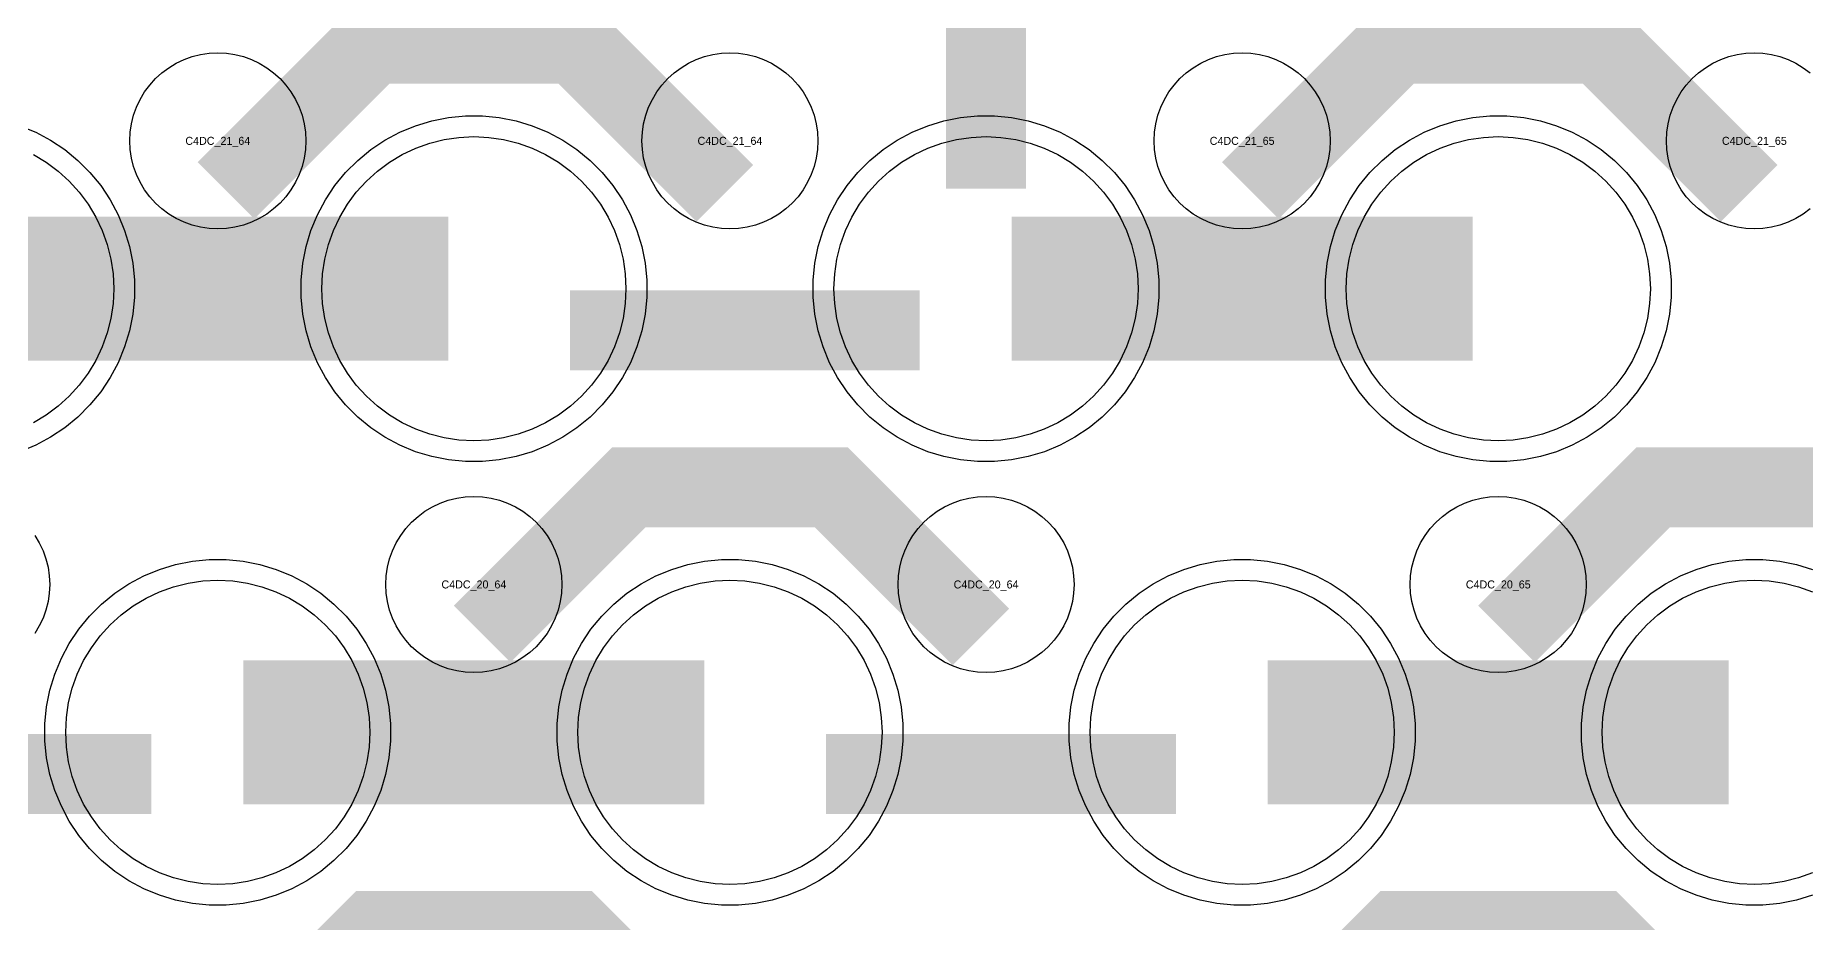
# Model space of a CAD drawing. Extents: x -11880 to 11880, y -14992 to 14992.
# Drawn here: x 8423 to 8976, y -12128 to -11851 of the extents above; entities that cross this region are included whole.
import ezdxf
from ezdxf.enums import TextEntityAlignment as Align

# ---------------------------------------------------------------- set-up
doc = ezdxf.new("R2010")
doc.units = 0
doc.header["$MEASUREMENT"] = 0
for name, color, linetype in [('GDS_775_DT_237', 138, 'CONTINUOUS'), ('RDL1_FS', 34, 'CONTINUOUS'), ('RDL_BS', 160, 'CONTINUOUS')]:
    doc.layers.add(name, color=color, linetype=linetype)

msp = doc.modelspace()

# ---------------------------------------------------------------- linework, layer by layer
at = {"layer": 'RDL1_FS', "color": 241, "true_color": 0xf7abae}
for points in [[(8560, -11977.229), (8555.343, -11977), (8550.732, -11976.316), (8546.209, -11975.184), (8541.819, -11973.612), (8537.605, -11971.62), (8533.605, -11969.222), (8529.86, -11966.444), (8526.406, -11963.314), (8523.276, -11959.86), (8520.498, -11956.115), (8518.1, -11952.115), (8516.108, -11947.901), (8514.536, -11943.511), (8513.404, -11938.988), (8512.72, -11934.377), (8512.491, -11929.72), (8512.72, -11925.063), (8513.404, -11920.452), (8514.536, -11915.929), (8516.108, -11911.539), (8518.1, -11907.325), (8520.498, -11903.325), (8523.276, -11899.58), (8526.406, -11896.126), (8529.86, -11892.996), (8533.605, -11890.218), (8537.605, -11887.82), (8541.819, -11885.828), (8546.209, -11884.256), (8550.732, -11883.124), (8555.343, -11882.44), (8560, -11882.211), (8564.657, -11882.44), (8569.268, -11883.124), (8573.791, -11884.256), (8578.181, -11885.828), (8582.395, -11887.82), (8586.395, -11890.218), (8590.14, -11892.996), (8593.594, -11896.126), (8596.724, -11899.58), (8599.502, -11903.325), (8601.9, -11907.325), (8603.892, -11911.539), (8605.464, -11915.929), (8606.596, -11920.452), (8607.28, -11925.063), (8607.509, -11929.72), (8607.28, -11934.377), (8606.596, -11938.988), (8605.464, -11943.511), (8603.892, -11947.901), (8601.9, -11952.115), (8599.502, -11956.115), (8596.724, -11959.86), (8593.594, -11963.314), (8590.14, -11966.444), (8586.395, -11969.222), (8582.395, -11971.62), (8578.181, -11973.612), (8573.791, -11975.184), (8569.268, -11976.316), (8564.657, -11977)], [(8720, -11977.229), (8715.343, -11977), (8710.732, -11976.316), (8706.209, -11975.184), (8701.819, -11973.612), (8697.605, -11971.62), (8693.605, -11969.222), (8689.86, -11966.444), (8686.406, -11963.314), (8683.276, -11959.86), (8680.498, -11956.115), (8678.1, -11952.115), (8676.108, -11947.901), (8674.536, -11943.511), (8673.404, -11938.988), (8672.72, -11934.377), (8672.491, -11929.72), (8672.72, -11925.063), (8673.404, -11920.452), (8674.536, -11915.929), (8676.108, -11911.539), (8678.1, -11907.325), (8680.498, -11903.325), (8683.276, -11899.58), (8686.406, -11896.126), (8689.86, -11892.996), (8693.605, -11890.218), (8697.605, -11887.82), (8701.819, -11885.828), (8706.209, -11884.256), (8710.732, -11883.124), (8715.343, -11882.44), (8720, -11882.211), (8724.657, -11882.44), (8729.268, -11883.124), (8733.791, -11884.256), (8738.181, -11885.828), (8742.395, -11887.82), (8746.395, -11890.218), (8750.14, -11892.996), (8753.594, -11896.126), (8756.724, -11899.58), (8759.502, -11903.325), (8761.9, -11907.325), (8763.892, -11911.539), (8765.464, -11915.929), (8766.596, -11920.452), (8767.28, -11925.063), (8767.509, -11929.72), (8767.28, -11934.377), (8766.596, -11938.988), (8765.464, -11943.511), (8763.892, -11947.901), (8761.9, -11952.115), (8759.502, -11956.115), (8756.724, -11959.86), (8753.594, -11963.314), (8750.14, -11966.444), (8746.395, -11969.222), (8742.395, -11971.62), (8738.181, -11973.612), (8733.791, -11975.184), (8729.268, -11976.316), (8724.657, -11977)], [(8880, -11977.229), (8875.343, -11977), (8870.732, -11976.316), (8866.209, -11975.184), (8861.819, -11973.612), (8857.605, -11971.62), (8853.605, -11969.222), (8849.86, -11966.444), (8846.406, -11963.314), (8843.276, -11959.86), (8840.498, -11956.115), (8838.1, -11952.115), (8836.108, -11947.901), (8834.536, -11943.511), (8833.404, -11938.988), (8832.72, -11934.377), (8832.491, -11929.72), (8832.72, -11925.063), (8833.404, -11920.452), (8834.536, -11915.929), (8836.108, -11911.539), (8838.1, -11907.325), (8840.498, -11903.325), (8843.276, -11899.58), (8846.406, -11896.126), (8849.86, -11892.996), (8853.605, -11890.218), (8857.605, -11887.82), (8861.819, -11885.828), (8866.209, -11884.256), (8870.732, -11883.124), (8875.343, -11882.44), (8880, -11882.211), (8884.657, -11882.44), (8889.268, -11883.124), (8893.791, -11884.256), (8898.181, -11885.828), (8902.395, -11887.82), (8906.395, -11890.218), (8910.14, -11892.996), (8913.594, -11896.126), (8916.724, -11899.58), (8919.502, -11903.325), (8921.9, -11907.325), (8923.892, -11911.539), (8925.464, -11915.929), (8926.596, -11920.452), (8927.28, -11925.063), (8927.509, -11929.72), (8927.28, -11934.377), (8926.596, -11938.988), (8925.464, -11943.511), (8923.892, -11947.901), (8921.9, -11952.115), (8919.502, -11956.115), (8916.724, -11959.86), (8913.594, -11963.314), (8910.14, -11966.444), (8906.395, -11969.222), (8902.395, -11971.62), (8898.181, -11973.612), (8893.791, -11975.184), (8889.268, -11976.316), (8884.657, -11977)]]:
    msp.add_lwpolyline(points, close=True, dxfattribs=at)
msp.add_lwpolyline([(8422.395, -11887.82), (8426.395, -11890.218), (8430.14, -11892.996), (8433.594, -11896.126), (8436.724, -11899.58), (8439.502, -11903.325), (8441.9, -11907.325), (8443.892, -11911.539), (8445.464, -11915.929), (8446.596, -11920.452), (8447.28, -11925.063), (8447.509, -11929.72), (8447.28, -11934.377), (8446.596, -11938.988), (8445.464, -11943.511), (8443.892, -11947.901), (8441.9, -11952.115), (8439.502, -11956.115), (8436.724, -11959.86), (8433.594, -11963.314), (8430.14, -11966.444), (8426.395, -11969.222), (8422.395, -11971.62)], dxfattribs=at)
for points in [[(8408.002, -11929.72, 45, 45, 0), (8480.002, -11929.72, 45, 45, 0)], [(8480.002, -11929.72, 45, 45, 0), (8552.002, -11929.72, 45, 45, 0)], [(8728.002, -11929.72, 45, 45, 0), (8800.002, -11929.72, 45, 45, 0)], [(8800.002, -11929.72, 45, 45, 0), (8872.002, -11929.72, 45, 45, 0)]]:
    msp.add_lwpolyline(points, format="xyseb", dxfattribs=at)
at = {"layer": 'RDL1_FS'}
for points in [[(8480, -12115.794), (8475.343, -12115.565), (8470.732, -12114.881), (8466.209, -12113.749), (8461.819, -12112.177), (8457.605, -12110.185), (8453.605, -12107.787), (8449.86, -12105.009), (8446.406, -12101.879), (8443.276, -12098.425), (8440.498, -12094.68), (8438.1, -12090.68), (8436.108, -12086.466), (8434.536, -12082.076), (8433.404, -12077.553), (8432.72, -12072.942), (8432.491, -12068.285), (8432.72, -12063.628), (8433.404, -12059.017), (8434.536, -12054.494), (8436.108, -12050.104), (8438.1, -12045.89), (8440.498, -12041.89), (8443.276, -12038.145), (8446.406, -12034.691), (8449.86, -12031.561), (8453.605, -12028.783), (8457.605, -12026.385), (8461.819, -12024.393), (8466.209, -12022.821), (8470.732, -12021.689), (8475.343, -12021.005), (8480, -12020.776), (8484.657, -12021.005), (8489.268, -12021.689), (8493.791, -12022.821), (8498.181, -12024.393), (8502.395, -12026.385), (8506.395, -12028.783), (8510.14, -12031.561), (8513.594, -12034.691), (8516.724, -12038.145), (8519.502, -12041.89), (8521.9, -12045.89), (8523.892, -12050.104), (8525.464, -12054.494), (8526.596, -12059.017), (8527.28, -12063.628), (8527.509, -12068.285), (8527.28, -12072.942), (8526.596, -12077.553), (8525.464, -12082.076), (8523.892, -12086.466), (8521.9, -12090.68), (8519.502, -12094.68), (8516.724, -12098.425), (8513.594, -12101.879), (8510.14, -12105.009), (8506.395, -12107.787), (8502.395, -12110.185), (8498.181, -12112.177), (8493.791, -12113.749), (8489.268, -12114.881), (8484.657, -12115.565)], [(8640, -12115.794), (8635.343, -12115.565), (8630.732, -12114.881), (8626.209, -12113.749), (8621.819, -12112.177), (8617.605, -12110.185), (8613.605, -12107.787), (8609.86, -12105.009), (8606.406, -12101.879), (8603.276, -12098.425), (8600.498, -12094.68), (8598.1, -12090.68), (8596.108, -12086.466), (8594.536, -12082.076), (8593.404, -12077.553), (8592.72, -12072.942), (8592.491, -12068.285), (8592.72, -12063.628), (8593.404, -12059.017), (8594.536, -12054.494), (8596.108, -12050.104), (8598.1, -12045.89), (8600.498, -12041.89), (8603.276, -12038.145), (8606.406, -12034.691), (8609.86, -12031.561), (8613.605, -12028.783), (8617.605, -12026.385), (8621.819, -12024.393), (8626.209, -12022.821), (8630.732, -12021.689), (8635.343, -12021.005), (8640, -12020.776), (8644.657, -12021.005), (8649.268, -12021.689), (8653.791, -12022.821), (8658.181, -12024.393), (8662.395, -12026.385), (8666.395, -12028.783), (8670.14, -12031.561), (8673.594, -12034.691), (8676.724, -12038.145), (8679.502, -12041.89), (8681.9, -12045.89), (8683.892, -12050.104), (8685.464, -12054.494), (8686.596, -12059.017), (8687.28, -12063.628), (8687.509, -12068.285), (8687.28, -12072.942), (8686.596, -12077.553), (8685.464, -12082.076), (8683.892, -12086.466), (8681.9, -12090.68), (8679.502, -12094.68), (8676.724, -12098.425), (8673.594, -12101.879), (8670.14, -12105.009), (8666.395, -12107.787), (8662.395, -12110.185), (8658.181, -12112.177), (8653.791, -12113.749), (8649.268, -12114.881), (8644.657, -12115.565)], [(8800, -12115.794), (8795.343, -12115.565), (8790.732, -12114.881), (8786.209, -12113.749), (8781.819, -12112.177), (8777.605, -12110.185), (8773.605, -12107.787), (8769.86, -12105.009), (8766.406, -12101.879), (8763.276, -12098.425), (8760.498, -12094.68), (8758.1, -12090.68), (8756.108, -12086.466), (8754.536, -12082.076), (8753.404, -12077.553), (8752.72, -12072.942), (8752.491, -12068.285), (8752.72, -12063.628), (8753.404, -12059.017), (8754.536, -12054.494), (8756.108, -12050.104), (8758.1, -12045.89), (8760.498, -12041.89), (8763.276, -12038.145), (8766.406, -12034.691), (8769.86, -12031.561), (8773.605, -12028.783), (8777.605, -12026.385), (8781.819, -12024.393), (8786.209, -12022.821), (8790.732, -12021.689), (8795.343, -12021.005), (8800, -12020.776), (8804.657, -12021.005), (8809.268, -12021.689), (8813.791, -12022.821), (8818.181, -12024.393), (8822.395, -12026.385), (8826.395, -12028.783), (8830.14, -12031.561), (8833.594, -12034.691), (8836.724, -12038.145), (8839.502, -12041.89), (8841.9, -12045.89), (8843.892, -12050.104), (8845.464, -12054.494), (8846.596, -12059.017), (8847.28, -12063.628), (8847.509, -12068.285), (8847.28, -12072.942), (8846.596, -12077.553), (8845.464, -12082.076), (8843.892, -12086.466), (8841.9, -12090.68), (8839.502, -12094.68), (8836.724, -12098.425), (8833.594, -12101.879), (8830.14, -12105.009), (8826.395, -12107.787), (8822.395, -12110.185), (8818.181, -12112.177), (8813.791, -12113.749), (8809.268, -12114.881), (8804.657, -12115.565)]]:
    msp.add_lwpolyline(points, close=True, dxfattribs=at)
msp.add_lwpolyline([(8978.181, -12112.177), (8973.791, -12113.749), (8969.268, -12114.881), (8964.657, -12115.565), (8960, -12115.794), (8955.343, -12115.565), (8950.732, -12114.881), (8946.209, -12113.749), (8941.819, -12112.177), (8937.605, -12110.185), (8933.605, -12107.787), (8929.86, -12105.009), (8926.406, -12101.879), (8923.276, -12098.425), (8920.498, -12094.68), (8918.1, -12090.68), (8916.108, -12086.466), (8914.536, -12082.076), (8913.404, -12077.553), (8912.72, -12072.942), (8912.491, -12068.285), (8912.72, -12063.628), (8913.404, -12059.017), (8914.536, -12054.494), (8916.108, -12050.104), (8918.1, -12045.89), (8920.498, -12041.89), (8923.276, -12038.145), (8926.406, -12034.691), (8929.86, -12031.561), (8933.605, -12028.783), (8937.605, -12026.385), (8941.819, -12024.393), (8946.209, -12022.821), (8950.732, -12021.689), (8955.343, -12021.005), (8960, -12020.776), (8964.657, -12021.005), (8969.268, -12021.689), (8973.791, -12022.821), (8978.181, -12024.393)], dxfattribs=at)
for points in [[(8488.002, -12068.285, 45, 45, 0), (8560.002, -12068.285, 45, 45, 0)], [(8560.002, -12068.285, 45, 45, 0), (8632.002, -12068.285, 45, 45, 0)], [(8808.002, -12068.285, 45, 45, 0), (8880.002, -12068.285, 45, 45, 0)], [(8880.002, -12068.285, 45, 45, 0), (8952.002, -12068.285, 45, 45, 0)]]:
    msp.add_lwpolyline(points, format="xyseb", dxfattribs=at)
at = {"layer": 'RDL_BS'}
for points in [[(8720, -11898.445, 25, 25, 0), (8720, -11791.668, 25, 25, 0)], [(8720, -11822.137, 25, 25, 0), (8720, -11867.757, 25, 25, 0)], [(8482.562, -11899.034, 25, 25, 0), (8528.377, -11853.219, 25, 25, 0), (8561.93, -11853.219, 25, 25, 0)], [(8638.401, -11899.933, 25, 25, 0), (8591.687, -11853.219, 25, 25, 0), (8561.929, -11853.219, 25, 25, 0)], [(8802.562, -11899.034, 25, 25, 0), (8848.377, -11853.219, 25, 25, 0), (8881.93, -11853.219, 25, 25, 0)], [(8958.401, -11899.933, 25, 25, 0), (8911.687, -11853.219, 25, 25, 0), (8881.929, -11853.219, 25, 25, 0)], [(8562.562, -12037.599, 25, 25, 0), (8608.377, -11991.784, 25, 25, 0), (8641.93, -11991.784, 25, 25, 0)], [(8718.401, -12038.498, 25, 25, 0), (8671.687, -11991.784, 25, 25, 0), (8641.929, -11991.784, 25, 25, 0)], [(8882.562, -12037.599, 25, 25, 0), (8928.377, -11991.784, 25, 25, 0), (8961.93, -11991.784, 25, 25, 0)], [(9038.401, -12038.498, 25, 25, 0), (8991.687, -11991.784, 25, 25, 0), (8961.929, -11991.784, 25, 25, 0)], [(8350.016, -12081.298, 25, 25, 0), (8459.281, -12081.298, 25, 25, 0)], [(8670.016, -12081.298, 25, 25, 0), (8779.281, -12081.298, 25, 25, 0)], [(8482.562, -12176.159, 25, 25, 0), (8528.377, -12130.344, 25, 25, 0), (8561.93, -12130.344, 25, 25, 0)], [(8638.401, -12177.058, 25, 25, 0), (8591.687, -12130.344, 25, 25, 0), (8561.929, -12130.344, 25, 25, 0)], [(8802.562, -12176.159, 25, 25, 0), (8848.377, -12130.344, 25, 25, 0), (8881.93, -12130.344, 25, 25, 0)], [(8958.401, -12177.058, 25, 25, 0), (8911.687, -12130.344, 25, 25, 0), (8881.929, -12130.344, 25, 25, 0)]]:
    msp.add_lwpolyline(points, format="xyseb", dxfattribs=at)
for points in [[(8480, -11911.026), (8477.307, -11910.894), (8474.635, -11910.498), (8472.016, -11909.841), (8469.481, -11908.934), (8467.044, -11907.782), (8464.72, -11906.389), (8462.557, -11904.786), (8460.558, -11902.974), (8458.746, -11900.975), (8457.143, -11898.812), (8455.75, -11896.488), (8454.598, -11894.051), (8453.691, -11891.516), (8453.034, -11888.897), (8452.638, -11886.225), (8452.506, -11883.532), (8452.638, -11880.839), (8453.034, -11878.167), (8453.691, -11875.548), (8454.598, -11873.013), (8455.75, -11870.576), (8457.143, -11868.252), (8458.746, -11866.089), (8460.558, -11864.09), (8462.557, -11862.278), (8464.72, -11860.675), (8467.044, -11859.282), (8469.481, -11858.13), (8472.016, -11857.223), (8474.635, -11856.566), (8477.307, -11856.17), (8480, -11856.038), (8482.693, -11856.17), (8485.365, -11856.566), (8487.984, -11857.223), (8490.519, -11858.13), (8492.956, -11859.282), (8495.28, -11860.675), (8497.443, -11862.278), (8499.442, -11864.09), (8501.254, -11866.089), (8502.857, -11868.252), (8504.25, -11870.576), (8505.402, -11873.013), (8506.309, -11875.548), (8506.966, -11878.167), (8507.362, -11880.839), (8507.494, -11883.532), (8507.362, -11886.225), (8506.966, -11888.897), (8506.309, -11891.516), (8505.402, -11894.051), (8504.25, -11896.488), (8502.857, -11898.812), (8501.254, -11900.975), (8499.442, -11902.974), (8497.443, -11904.786), (8495.28, -11906.389), (8492.956, -11907.782), (8490.519, -11908.934), (8487.984, -11909.841), (8485.365, -11910.498), (8482.693, -11910.894)], [(8640, -11911.026), (8637.307, -11910.894), (8634.635, -11910.498), (8632.016, -11909.841), (8629.481, -11908.934), (8627.044, -11907.782), (8624.72, -11906.389), (8622.557, -11904.786), (8620.558, -11902.974), (8618.746, -11900.975), (8617.143, -11898.812), (8615.75, -11896.488), (8614.598, -11894.051), (8613.691, -11891.516), (8613.034, -11888.897), (8612.638, -11886.225), (8612.506, -11883.532), (8612.638, -11880.839), (8613.034, -11878.167), (8613.691, -11875.548), (8614.598, -11873.013), (8615.75, -11870.576), (8617.143, -11868.252), (8618.746, -11866.089), (8620.558, -11864.09), (8622.557, -11862.278), (8624.72, -11860.675), (8627.044, -11859.282), (8629.481, -11858.13), (8632.016, -11857.223), (8634.635, -11856.566), (8637.307, -11856.17), (8640, -11856.038), (8642.693, -11856.17), (8645.365, -11856.566), (8647.984, -11857.223), (8650.519, -11858.13), (8652.956, -11859.282), (8655.28, -11860.675), (8657.443, -11862.278), (8659.442, -11864.09), (8661.254, -11866.089), (8662.857, -11868.252), (8664.25, -11870.576), (8665.402, -11873.013), (8666.309, -11875.548), (8666.966, -11878.167), (8667.362, -11880.839), (8667.494, -11883.532), (8667.362, -11886.225), (8666.966, -11888.897), (8666.309, -11891.516), (8665.402, -11894.051), (8664.25, -11896.488), (8662.857, -11898.812), (8661.254, -11900.975), (8659.442, -11902.974), (8657.443, -11904.786), (8655.28, -11906.389), (8652.956, -11907.782), (8650.519, -11908.934), (8647.984, -11909.841), (8645.365, -11910.498), (8642.693, -11910.894)], [(8800, -11911.026), (8797.307, -11910.894), (8794.635, -11910.498), (8792.016, -11909.841), (8789.481, -11908.934), (8787.044, -11907.782), (8784.72, -11906.389), (8782.557, -11904.786), (8780.558, -11902.974), (8778.746, -11900.975), (8777.143, -11898.812), (8775.75, -11896.488), (8774.598, -11894.051), (8773.691, -11891.516), (8773.034, -11888.897), (8772.638, -11886.225), (8772.506, -11883.532), (8772.638, -11880.839), (8773.034, -11878.167), (8773.691, -11875.548), (8774.598, -11873.013), (8775.75, -11870.576), (8777.143, -11868.252), (8778.746, -11866.089), (8780.558, -11864.09), (8782.557, -11862.278), (8784.72, -11860.675), (8787.044, -11859.282), (8789.481, -11858.13), (8792.016, -11857.223), (8794.635, -11856.566), (8797.307, -11856.17), (8800, -11856.038), (8802.693, -11856.17), (8805.365, -11856.566), (8807.984, -11857.223), (8810.519, -11858.13), (8812.956, -11859.282), (8815.28, -11860.675), (8817.443, -11862.278), (8819.442, -11864.09), (8821.254, -11866.089), (8822.857, -11868.252), (8824.25, -11870.576), (8825.402, -11873.013), (8826.309, -11875.548), (8826.966, -11878.167), (8827.362, -11880.839), (8827.494, -11883.532), (8827.362, -11886.225), (8826.966, -11888.897), (8826.309, -11891.516), (8825.402, -11894.051), (8824.25, -11896.488), (8822.857, -11898.812), (8821.254, -11900.975), (8819.442, -11902.974), (8817.443, -11904.786), (8815.28, -11906.389), (8812.956, -11907.782), (8810.519, -11908.934), (8807.984, -11909.841), (8805.365, -11910.498), (8802.693, -11910.894)], [(8560, -12049.591), (8557.307, -12049.459), (8554.635, -12049.063), (8552.016, -12048.406), (8549.481, -12047.499), (8547.044, -12046.347), (8544.72, -12044.954), (8542.557, -12043.351), (8540.558, -12041.539), (8538.746, -12039.54), (8537.143, -12037.377), (8535.75, -12035.053), (8534.598, -12032.616), (8533.691, -12030.081), (8533.034, -12027.462), (8532.638, -12024.79), (8532.506, -12022.097), (8532.638, -12019.404), (8533.034, -12016.732), (8533.691, -12014.113), (8534.598, -12011.578), (8535.75, -12009.141), (8537.143, -12006.817), (8538.746, -12004.654), (8540.558, -12002.655), (8542.557, -12000.843), (8544.72, -11999.24), (8547.044, -11997.847), (8549.481, -11996.695), (8552.016, -11995.788), (8554.635, -11995.131), (8557.307, -11994.735), (8560, -11994.603), (8562.693, -11994.735), (8565.365, -11995.131), (8567.984, -11995.788), (8570.519, -11996.695), (8572.956, -11997.847), (8575.28, -11999.24), (8577.443, -12000.843), (8579.442, -12002.655), (8581.254, -12004.654), (8582.857, -12006.817), (8584.25, -12009.141), (8585.402, -12011.578), (8586.309, -12014.113), (8586.966, -12016.732), (8587.362, -12019.404), (8587.494, -12022.097), (8587.362, -12024.79), (8586.966, -12027.462), (8586.309, -12030.081), (8585.402, -12032.616), (8584.25, -12035.053), (8582.857, -12037.377), (8581.254, -12039.54), (8579.442, -12041.539), (8577.443, -12043.351), (8575.28, -12044.954), (8572.956, -12046.347), (8570.519, -12047.499), (8567.984, -12048.406), (8565.365, -12049.063), (8562.693, -12049.459)], [(8720, -12049.591), (8717.307, -12049.459), (8714.635, -12049.063), (8712.016, -12048.406), (8709.481, -12047.499), (8707.044, -12046.347), (8704.72, -12044.954), (8702.557, -12043.351), (8700.558, -12041.539), (8698.746, -12039.54), (8697.143, -12037.377), (8695.75, -12035.053), (8694.598, -12032.616), (8693.691, -12030.081), (8693.034, -12027.462), (8692.638, -12024.79), (8692.506, -12022.097), (8692.638, -12019.404), (8693.034, -12016.732), (8693.691, -12014.113), (8694.598, -12011.578), (8695.75, -12009.141), (8697.143, -12006.817), (8698.746, -12004.654), (8700.558, -12002.655), (8702.557, -12000.843), (8704.72, -11999.24), (8707.044, -11997.847), (8709.481, -11996.695), (8712.016, -11995.788), (8714.635, -11995.131), (8717.307, -11994.735), (8720, -11994.603), (8722.693, -11994.735), (8725.365, -11995.131), (8727.984, -11995.788), (8730.519, -11996.695), (8732.956, -11997.847), (8735.28, -11999.24), (8737.443, -12000.843), (8739.442, -12002.655), (8741.254, -12004.654), (8742.857, -12006.817), (8744.25, -12009.141), (8745.402, -12011.578), (8746.309, -12014.113), (8746.966, -12016.732), (8747.362, -12019.404), (8747.494, -12022.097), (8747.362, -12024.79), (8746.966, -12027.462), (8746.309, -12030.081), (8745.402, -12032.616), (8744.25, -12035.053), (8742.857, -12037.377), (8741.254, -12039.54), (8739.442, -12041.539), (8737.443, -12043.351), (8735.28, -12044.954), (8732.956, -12046.347), (8730.519, -12047.499), (8727.984, -12048.406), (8725.365, -12049.063), (8722.693, -12049.459)], [(8880, -12049.591), (8877.307, -12049.459), (8874.635, -12049.063), (8872.016, -12048.406), (8869.481, -12047.499), (8867.044, -12046.347), (8864.72, -12044.954), (8862.557, -12043.351), (8860.558, -12041.539), (8858.746, -12039.54), (8857.143, -12037.377), (8855.75, -12035.053), (8854.598, -12032.616), (8853.691, -12030.081), (8853.034, -12027.462), (8852.638, -12024.79), (8852.506, -12022.097), (8852.638, -12019.404), (8853.034, -12016.732), (8853.691, -12014.113), (8854.598, -12011.578), (8855.75, -12009.141), (8857.143, -12006.817), (8858.746, -12004.654), (8860.558, -12002.655), (8862.557, -12000.843), (8864.72, -11999.24), (8867.044, -11997.847), (8869.481, -11996.695), (8872.016, -11995.788), (8874.635, -11995.131), (8877.307, -11994.735), (8880, -11994.603), (8882.693, -11994.735), (8885.365, -11995.131), (8887.984, -11995.788), (8890.519, -11996.695), (8892.956, -11997.847), (8895.28, -11999.24), (8897.443, -12000.843), (8899.442, -12002.655), (8901.254, -12004.654), (8902.857, -12006.817), (8904.25, -12009.141), (8905.402, -12011.578), (8906.309, -12014.113), (8906.966, -12016.732), (8907.362, -12019.404), (8907.494, -12022.097), (8907.362, -12024.79), (8906.966, -12027.462), (8906.309, -12030.081), (8905.402, -12032.616), (8904.25, -12035.053), (8902.857, -12037.377), (8901.254, -12039.54), (8899.442, -12041.539), (8897.443, -12043.351), (8895.28, -12044.954), (8892.956, -12046.347), (8890.519, -12047.499), (8887.984, -12048.406), (8885.365, -12049.063), (8882.693, -12049.459)], [(8477.356, -12122.285), (8472.062, -12121.768), (8466.835, -12120.722), (8461.795, -12119.191), (8456.885, -12117.16), (8452.223, -12114.668), (8447.809, -12111.721), (8443.708, -12108.359), (8439.926, -12104.577), (8436.564, -12100.476), (8433.617, -12096.062), (8431.125, -12091.4), (8429.094, -12086.49), (8427.563, -12081.45), (8426.517, -12076.223), (8426, -12070.929), (8426, -12065.641), (8426.517, -12060.347), (8427.563, -12055.12), (8429.094, -12050.08), (8431.125, -12045.17), (8433.617, -12040.508), (8436.564, -12036.094), (8439.926, -12031.993), (8443.708, -12028.211), (8447.809, -12024.849), (8452.223, -12021.902), (8456.885, -12019.41), (8461.795, -12017.379), (8466.835, -12015.848), (8472.062, -12014.802), (8477.356, -12014.285), (8482.644, -12014.285), (8487.938, -12014.802), (8493.165, -12015.848), (8498.205, -12017.379), (8503.115, -12019.41), (8507.777, -12021.902), (8512.191, -12024.849), (8516.292, -12028.211), (8520.074, -12031.993), (8523.436, -12036.094), (8526.383, -12040.508), (8528.875, -12045.17), (8530.906, -12050.08), (8532.437, -12055.12), (8533.483, -12060.347), (8534, -12065.641), (8534, -12070.929), (8533.483, -12076.223), (8532.437, -12081.45), (8530.906, -12086.49), (8528.875, -12091.4), (8526.383, -12096.062), (8523.436, -12100.476), (8520.074, -12104.577), (8516.292, -12108.359), (8512.191, -12111.721), (8507.777, -12114.668), (8503.115, -12117.16), (8498.205, -12119.191), (8493.165, -12120.722), (8487.938, -12121.768), (8482.644, -12122.285)], [(8637.356, -12122.285), (8632.062, -12121.768), (8626.835, -12120.722), (8621.795, -12119.191), (8616.885, -12117.16), (8612.223, -12114.668), (8607.809, -12111.721), (8603.708, -12108.359), (8599.926, -12104.577), (8596.564, -12100.476), (8593.617, -12096.062), (8591.125, -12091.4), (8589.094, -12086.49), (8587.563, -12081.45), (8586.517, -12076.223), (8586, -12070.929), (8586, -12065.641), (8586.517, -12060.347), (8587.563, -12055.12), (8589.094, -12050.08), (8591.125, -12045.17), (8593.617, -12040.508), (8596.564, -12036.094), (8599.926, -12031.993), (8603.708, -12028.211), (8607.809, -12024.849), (8612.223, -12021.902), (8616.885, -12019.41), (8621.795, -12017.379), (8626.835, -12015.848), (8632.062, -12014.802), (8637.356, -12014.285), (8642.644, -12014.285), (8647.938, -12014.802), (8653.165, -12015.848), (8658.205, -12017.379), (8663.115, -12019.41), (8667.777, -12021.902), (8672.191, -12024.849), (8676.292, -12028.211), (8680.074, -12031.993), (8683.436, -12036.094), (8686.383, -12040.508), (8688.875, -12045.17), (8690.906, -12050.08), (8692.437, -12055.12), (8693.483, -12060.347), (8694, -12065.641), (8694, -12070.929), (8693.483, -12076.223), (8692.437, -12081.45), (8690.906, -12086.49), (8688.875, -12091.4), (8686.383, -12096.062), (8683.436, -12100.476), (8680.074, -12104.577), (8676.292, -12108.359), (8672.191, -12111.721), (8667.777, -12114.668), (8663.115, -12117.16), (8658.205, -12119.191), (8653.165, -12120.722), (8647.938, -12121.768), (8642.644, -12122.285)], [(8797.356, -12122.285), (8792.062, -12121.768), (8786.835, -12120.722), (8781.795, -12119.191), (8776.885, -12117.16), (8772.223, -12114.668), (8767.809, -12111.721), (8763.708, -12108.359), (8759.926, -12104.577), (8756.564, -12100.476), (8753.617, -12096.062), (8751.125, -12091.4), (8749.094, -12086.49), (8747.563, -12081.45), (8746.517, -12076.223), (8746, -12070.929), (8746, -12065.641), (8746.517, -12060.347), (8747.563, -12055.12), (8749.094, -12050.08), (8751.125, -12045.17), (8753.617, -12040.508), (8756.564, -12036.094), (8759.926, -12031.993), (8763.708, -12028.211), (8767.809, -12024.849), (8772.223, -12021.902), (8776.885, -12019.41), (8781.795, -12017.379), (8786.835, -12015.848), (8792.062, -12014.802), (8797.356, -12014.285), (8802.644, -12014.285), (8807.938, -12014.802), (8813.165, -12015.848), (8818.205, -12017.379), (8823.115, -12019.41), (8827.777, -12021.902), (8832.191, -12024.849), (8836.292, -12028.211), (8840.074, -12031.993), (8843.436, -12036.094), (8846.383, -12040.508), (8848.875, -12045.17), (8850.906, -12050.08), (8852.437, -12055.12), (8853.483, -12060.347), (8854, -12065.641), (8854, -12070.929), (8853.483, -12076.223), (8852.437, -12081.45), (8850.906, -12086.49), (8848.875, -12091.4), (8846.383, -12096.062), (8843.436, -12100.476), (8840.074, -12104.577), (8836.292, -12108.359), (8832.191, -12111.721), (8827.777, -12114.668), (8823.115, -12117.16), (8818.205, -12119.191), (8813.165, -12120.722), (8807.938, -12121.768), (8802.644, -12122.285)]]:
    msp.add_lwpolyline(points, close=True, dxfattribs=at)
for points in [[(8977.443, -11904.786), (8975.28, -11906.389), (8972.956, -11907.782), (8970.519, -11908.934), (8967.984, -11909.841), (8965.365, -11910.498), (8962.693, -11910.894), (8960, -11911.026), (8957.307, -11910.894), (8954.635, -11910.498), (8952.016, -11909.841), (8949.481, -11908.934), (8947.044, -11907.782), (8944.72, -11906.389), (8942.557, -11904.786), (8940.558, -11902.974), (8938.746, -11900.975), (8937.143, -11898.812), (8935.75, -11896.488), (8934.598, -11894.051), (8933.691, -11891.516), (8933.034, -11888.897), (8932.638, -11886.225), (8932.506, -11883.532), (8932.638, -11880.839), (8933.034, -11878.167), (8933.691, -11875.548), (8934.598, -11873.013), (8935.75, -11870.576), (8937.143, -11868.252), (8938.746, -11866.089), (8940.558, -11864.09), (8942.557, -11862.278), (8944.72, -11860.675), (8947.044, -11859.282), (8949.481, -11858.13), (8952.016, -11857.223), (8954.635, -11856.566), (8957.307, -11856.17), (8960, -11856.038), (8962.693, -11856.17), (8965.365, -11856.566), (8967.984, -11857.223), (8970.519, -11858.13), (8972.956, -11859.282), (8975.28, -11860.675), (8977.443, -11862.278)], [(8422.857, -12006.817), (8424.25, -12009.141), (8425.402, -12011.578), (8426.309, -12014.113), (8426.966, -12016.732), (8427.362, -12019.404), (8427.494, -12022.097), (8427.362, -12024.79), (8426.966, -12027.462), (8426.309, -12030.081), (8425.402, -12032.616), (8424.25, -12035.053), (8422.857, -12037.377)], [(8978.205, -12119.191), (8973.165, -12120.722), (8967.938, -12121.768), (8962.644, -12122.285), (8957.356, -12122.285), (8952.062, -12121.768), (8946.835, -12120.722), (8941.795, -12119.191), (8936.885, -12117.16), (8932.223, -12114.668), (8927.809, -12111.721), (8923.708, -12108.359), (8919.926, -12104.577), (8916.564, -12100.476), (8913.617, -12096.062), (8911.125, -12091.4), (8909.094, -12086.49), (8907.563, -12081.45), (8906.517, -12076.223), (8906, -12070.929), (8906, -12065.641), (8906.517, -12060.347), (8907.563, -12055.12), (8909.094, -12050.08), (8911.125, -12045.17), (8913.617, -12040.508), (8916.564, -12036.094), (8919.926, -12031.993), (8923.708, -12028.211), (8927.809, -12024.849), (8932.223, -12021.902), (8936.885, -12019.41), (8941.795, -12017.379), (8946.835, -12015.848), (8952.062, -12014.802), (8957.356, -12014.285), (8962.644, -12014.285), (8967.938, -12014.802), (8973.165, -12015.848), (8978.205, -12017.379)]]:
    msp.add_lwpolyline(points, dxfattribs=at)
at = {"layer": 'RDL_BS', "color": 241, "true_color": 0xf7abae}
for points in [[(8557.356, -11983.72), (8552.062, -11983.203), (8546.835, -11982.157), (8541.795, -11980.626), (8536.885, -11978.595), (8532.223, -11976.103), (8527.809, -11973.156), (8523.708, -11969.794), (8519.926, -11966.012), (8516.564, -11961.911), (8513.617, -11957.497), (8511.125, -11952.835), (8509.094, -11947.925), (8507.563, -11942.885), (8506.517, -11937.658), (8506, -11932.364), (8506, -11927.076), (8506.517, -11921.782), (8507.563, -11916.555), (8509.094, -11911.515), (8511.125, -11906.605), (8513.617, -11901.943), (8516.564, -11897.529), (8519.926, -11893.428), (8523.708, -11889.646), (8527.809, -11886.284), (8532.223, -11883.337), (8536.885, -11880.845), (8541.795, -11878.814), (8546.835, -11877.283), (8552.062, -11876.237), (8557.356, -11875.72), (8562.644, -11875.72), (8567.938, -11876.237), (8573.165, -11877.283), (8578.205, -11878.814), (8583.115, -11880.845), (8587.777, -11883.337), (8592.191, -11886.284), (8596.292, -11889.646), (8600.074, -11893.428), (8603.436, -11897.529), (8606.383, -11901.943), (8608.875, -11906.605), (8610.906, -11911.515), (8612.437, -11916.555), (8613.483, -11921.782), (8614, -11927.076), (8614, -11932.364), (8613.483, -11937.658), (8612.437, -11942.885), (8610.906, -11947.925), (8608.875, -11952.835), (8606.383, -11957.497), (8603.436, -11961.911), (8600.074, -11966.012), (8596.292, -11969.794), (8592.191, -11973.156), (8587.777, -11976.103), (8583.115, -11978.595), (8578.205, -11980.626), (8573.165, -11982.157), (8567.938, -11983.203), (8562.644, -11983.72)], [(8717.356, -11983.72), (8712.062, -11983.203), (8706.835, -11982.157), (8701.795, -11980.626), (8696.885, -11978.595), (8692.223, -11976.103), (8687.809, -11973.156), (8683.708, -11969.794), (8679.926, -11966.012), (8676.564, -11961.911), (8673.617, -11957.497), (8671.125, -11952.835), (8669.094, -11947.925), (8667.563, -11942.885), (8666.517, -11937.658), (8666, -11932.364), (8666, -11927.076), (8666.517, -11921.782), (8667.563, -11916.555), (8669.094, -11911.515), (8671.125, -11906.605), (8673.617, -11901.943), (8676.564, -11897.529), (8679.926, -11893.428), (8683.708, -11889.646), (8687.809, -11886.284), (8692.223, -11883.337), (8696.885, -11880.845), (8701.795, -11878.814), (8706.835, -11877.283), (8712.062, -11876.237), (8717.356, -11875.72), (8722.644, -11875.72), (8727.938, -11876.237), (8733.165, -11877.283), (8738.205, -11878.814), (8743.115, -11880.845), (8747.777, -11883.337), (8752.191, -11886.284), (8756.292, -11889.646), (8760.074, -11893.428), (8763.436, -11897.529), (8766.383, -11901.943), (8768.875, -11906.605), (8770.906, -11911.515), (8772.437, -11916.555), (8773.483, -11921.782), (8774, -11927.076), (8774, -11932.364), (8773.483, -11937.658), (8772.437, -11942.885), (8770.906, -11947.925), (8768.875, -11952.835), (8766.383, -11957.497), (8763.436, -11961.911), (8760.074, -11966.012), (8756.292, -11969.794), (8752.191, -11973.156), (8747.777, -11976.103), (8743.115, -11978.595), (8738.205, -11980.626), (8733.165, -11982.157), (8727.938, -11983.203), (8722.644, -11983.72)], [(8877.356, -11983.72), (8872.062, -11983.203), (8866.835, -11982.157), (8861.795, -11980.626), (8856.885, -11978.595), (8852.223, -11976.103), (8847.809, -11973.156), (8843.708, -11969.794), (8839.926, -11966.012), (8836.564, -11961.911), (8833.617, -11957.497), (8831.125, -11952.835), (8829.094, -11947.925), (8827.563, -11942.885), (8826.517, -11937.658), (8826, -11932.364), (8826, -11927.076), (8826.517, -11921.782), (8827.563, -11916.555), (8829.094, -11911.515), (8831.125, -11906.605), (8833.617, -11901.943), (8836.564, -11897.529), (8839.926, -11893.428), (8843.708, -11889.646), (8847.809, -11886.284), (8852.223, -11883.337), (8856.885, -11880.845), (8861.795, -11878.814), (8866.835, -11877.283), (8872.062, -11876.237), (8877.356, -11875.72), (8882.644, -11875.72), (8887.938, -11876.237), (8893.165, -11877.283), (8898.205, -11878.814), (8903.115, -11880.845), (8907.777, -11883.337), (8912.191, -11886.284), (8916.292, -11889.646), (8920.074, -11893.428), (8923.436, -11897.529), (8926.383, -11901.943), (8928.875, -11906.605), (8930.906, -11911.515), (8932.437, -11916.555), (8933.483, -11921.782), (8934, -11927.076), (8934, -11932.364), (8933.483, -11937.658), (8932.437, -11942.885), (8930.906, -11947.925), (8928.875, -11952.835), (8926.383, -11957.497), (8923.436, -11961.911), (8920.074, -11966.012), (8916.292, -11969.794), (8912.191, -11973.156), (8907.777, -11976.103), (8903.115, -11978.595), (8898.205, -11980.626), (8893.165, -11982.157), (8887.938, -11983.203), (8882.644, -11983.72)]]:
    msp.add_lwpolyline(points, close=True, dxfattribs=at)
msp.add_lwpolyline([(8418.205, -11878.814), (8423.115, -11880.845), (8427.777, -11883.337), (8432.191, -11886.284), (8436.292, -11889.646), (8440.074, -11893.428), (8443.436, -11897.529), (8446.383, -11901.943), (8448.875, -11906.605), (8450.906, -11911.515), (8452.437, -11916.555), (8453.483, -11921.782), (8454, -11927.076), (8454, -11932.364), (8453.483, -11937.658), (8452.437, -11942.885), (8450.906, -11947.925), (8448.875, -11952.835), (8446.383, -11957.497), (8443.436, -11961.911), (8440.074, -11966.012), (8436.292, -11969.794), (8432.191, -11973.156), (8427.777, -11976.103), (8423.115, -11978.595), (8418.205, -11980.626)], dxfattribs=at)
msp.add_lwpolyline([(8590.016, -11942.733, 25, 25, 0), (8699.281, -11942.733, 25, 25, 0)], format="xyseb", dxfattribs=at)

# ---------------------------------------------------------------- texts
at = {"layer": 'GDS_775_DT_237'}
for s, p in [('C4DC_21_64', (8480, -11883.532)), ('C4DC_21_64', (8480, -11883.532)), ('C4DC_21_64', (8640, -11883.532)), ('C4DC_21_64', (8640, -11883.532)), ('C4DC_21_65', (8800, -11883.532)), ('C4DC_21_65', (8800, -11883.532)), ('C4DC_21_65', (8960, -11883.532)), ('C4DC_21_65', (8960, -11883.532)), ('C4DC_20_64', (8560, -12022.097)), ('C4DC_20_64', (8560, -12022.097)), ('C4DC_20_64', (8720, -12022.097)), ('C4DC_20_64', (8720, -12022.097)), ('C4DC_20_65', (8880, -12022.097)), ('C4DC_20_65', (8880, -12022.097))]:
    msp.add_text(s, height=2.5, dxfattribs=at).set_placement(p, align=Align.MIDDLE_CENTER)

doc.saveas('drawing.dxf')
